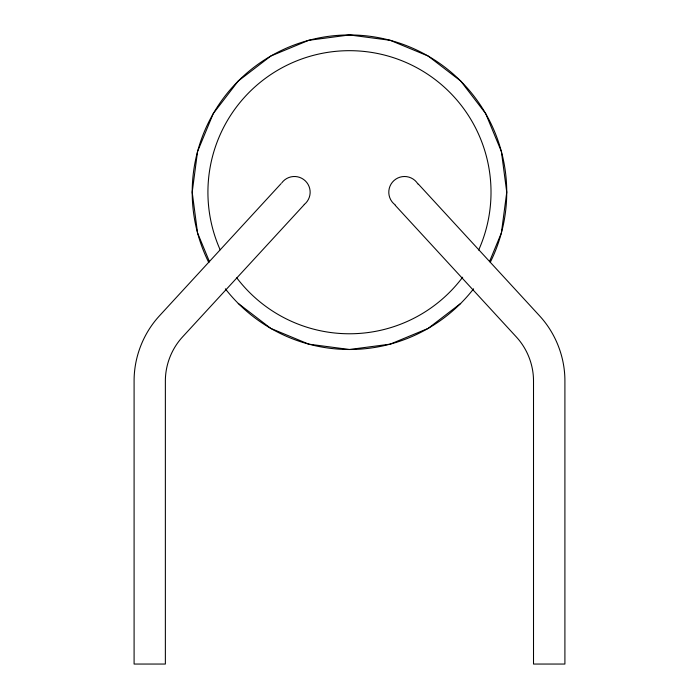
<?xml version="1.0" encoding="UTF-8"?>
<svg xmlns="http://www.w3.org/2000/svg" width="699" height="699" viewBox="0 0 699 699"><rect width="100%" height="100%" fill="white"/><g stroke="black" fill="none" stroke-linecap="round" stroke-linejoin="round"><path stroke-width="1.05" d="M489.807 260.884L501.384 232.933L506.749 192.225L501.384 151.517L485.674 113.588L460.685 81.014L428.111 56.025L390.173 40.306L349.474 34.95L308.766 40.306L270.836 56.025L238.263 81.014L213.265 113.588L197.555 151.517L192.199 192.225L197.555 232.933L209.543 261.88M281.094 183.619L159.355 315.939C143.286 333.423 134.103 356.971 134.094 380.71L134.094 664.05L165.366 664.05L165.366 381.2C165.296 364.895 171.605 348.705 182.701 336.761L304.065 204.842M460.685 303.436L428.111 328.425L390.173 344.144L349.474 349.5L308.766 344.144L270.836 328.425L238.263 303.436M418.352 184.082L539.628 315.904C555.705 333.388 564.897 356.962 564.906 380.71L564.906 664.05L533.512 664.05L533.512 381.2C533.59 364.913 527.282 348.74 516.194 336.804L395.197 205.279M208.678 262.308A157.275 157.275 0 0 1 349.474 34.95A157.275 157.275 0 0 1 490.261 262.308M473.581 288.827A157.275 157.275 0 0 1 225.358 288.827M281.776 182.876A15.728 15.728 0 0 1 305.349 180.91A15.728 15.728 0 0 1 304.214 204.527M395.197 204.894A15.728 15.728 0 0 1 393.913 180.613A15.728 15.728 0 0 1 417.976 184.09M220.141 249.761A141.548 141.548 0 0 1 349.64 50.678A141.548 141.548 0 0 1 478.658 250.067M462.659 277.223A141.548 141.548 0 0 1 236.734 277.818"/></g></svg>
